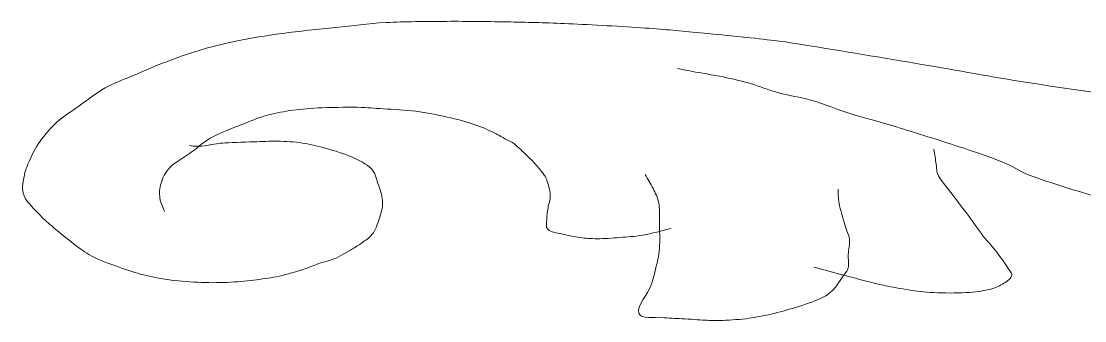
# Model space of a CAD drawing. Header units: millimetres. Extents: x -603 to 15, y -248 to 268.
# Drawn here: x -347.19 to -324.58, y -28.86 to -22.48 of the extents above; entities that cross this region are included whole.
import ezdxf

# ---------------------------------------------------------------- set-up
doc = ezdxf.new("R2010")
doc.units = ezdxf.units.MM
doc.header["$MEASUREMENT"] = 0
doc.layers.add('Camada 1', color=7, linetype='Continuous')

msp = doc.modelspace()

# ---------------------------------------------------------------- linework, layer by layer
at = {"layer": 'Camada 1', "color": 250, "lineweight": 9}
for points, knots in [([(-343.6104, -25.129), (-343.4571, -25.1897), (-343.0158, -25.0818), (-342.9065, -25.0774), (-342.9065, -25.0774), (-342.7973, -25.0732), (-342.4454, -25.0581), (-342.2512, -25.0516), (-342.2512, -25.0516), (-342.0571, -25.0453), (-341.9162, -25.0344), (-341.7416, -25.0388), (-341.7416, -25.0388), (-341.5669, -25.043), (-341.3832, -25.0514), (-341.2076, -25.0774), (-341.2076, -25.0774), (-341.0322, -25.1035), (-340.8725, -25.1439), (-340.6981, -25.1935), (-340.6981, -25.1935), (-340.5237, -25.243), (-340.3234, -25.3024), (-340.1642, -25.3739), (-340.1642, -25.3739), (-340.0051, -25.4455), (-339.8477, -25.5213), (-339.7519, -25.6188), (-339.7519, -25.6188), (-339.656, -25.7162), (-339.6468, -25.827), (-339.6065, -25.941), (-339.6065, -25.941), (-339.5661, -26.055), (-339.5177, -26.1874), (-339.5097, -26.3019), (-339.5097, -26.3019), (-339.5017, -26.4165), (-339.526, -26.5101), (-339.5585, -26.6241), (-339.5585, -26.6241), (-339.5909, -26.7382), (-339.6436, -26.8911), (-339.7044, -26.985), (-339.7044, -26.985), (-339.7651, -27.0789), (-339.8516, -27.128), (-339.919, -27.1814), (-339.919, -27.1814), (-339.9865, -27.2348), (-340.0113, -27.2472), (-340.1077, -27.3043), (-340.1077, -27.3043), (-340.2041, -27.3615), (-340.3694, -27.4673), (-340.4973, -27.5244), (-340.4973, -27.5244), (-340.6252, -27.5816), (-340.7507, -27.6031), (-340.8684, -27.6442), (-340.8684, -27.6442), (-340.9861, -27.6852), (-341.0639, -27.7261), (-341.2031, -27.7705), (-341.2031, -27.7705), (-341.3423, -27.8147), (-341.5371, -27.8731), (-341.7021, -27.9093), (-341.7021, -27.9093), (-341.8671, -27.9456), (-342.0162, -27.9654), (-342.1888, -27.987), (-342.1888, -27.987), (-342.3614, -28.0086), (-342.5411, -28.029), (-342.7364, -28.0387), (-342.7364, -28.0387), (-342.9316, -28.0485), (-343.1453, -28.0528), (-343.3569, -28.0452), (-343.3569, -28.0452), (-343.5685, -28.0377), (-343.8063, -28.0184), (-344.0017, -27.9935), (-344.0017, -27.9935), (-344.1971, -27.9686), (-344.3519, -27.9376), (-344.5248, -27.8964), (-344.5248, -27.8964), (-344.6977, -27.8552), (-344.8488, -27.8123), (-345.0357, -27.7476), (-345.0357, -27.7476), (-345.2226, -27.6827), (-345.4785, -27.5895), (-345.6439, -27.508), (-345.6439, -27.508), (-345.8093, -27.4265), (-345.8788, -27.3668), (-346.0208, -27.262), (-346.0208, -27.262), (-346.1628, -27.1572), (-346.3674, -26.988), (-346.4951, -26.8801), (-346.4951, -26.8801), (-346.6228, -26.7722), (-346.6809, -26.7284), (-346.7869, -26.6147), (-346.7869, -26.6147), (-346.8929, -26.501), (-347.0719, -26.3376), (-347.1303, -26.1988), (-347.1303, -26.1988), (-347.1887, -26.0599), (-347.1504, -25.9265), (-347.13, -25.7992), (-347.13, -25.7992), (-347.1096, -25.672), (-347.0652, -25.5652), (-347.0084, -25.4383), (-347.0084, -25.4383), (-346.9516, -25.3114), (-346.8871, -25.1745), (-346.7896, -25.0388), (-346.7896, -25.0388), (-346.6922, -24.9031), (-346.5635, -24.7515), (-346.4253, -24.6263), (-346.4253, -24.6263), (-346.2871, -24.5012), (-346.1339, -24.4115), (-345.9639, -24.2912), (-345.9639, -24.2912), (-345.7939, -24.1709), (-345.5968, -24.0126), (-345.4054, -23.9046), (-345.4054, -23.9046), (-345.2141, -23.7965), (-345.0493, -23.7434), (-344.8227, -23.6468), (-344.8227, -23.6468), (-344.5962, -23.5501), (-344.297, -23.4192), (-344.0459, -23.3246), (-344.0459, -23.3246), (-343.7947, -23.23), (-343.5608, -23.1507), (-343.3176, -23.0797), (-343.3176, -23.0797), (-343.0744, -23.0087), (-342.8692, -22.9552), (-342.5894, -22.8992), (-342.5894, -22.8992), (-342.3096, -22.8433), (-341.991, -22.7919), (-341.6428, -22.7447), (-341.6428, -22.7447), (-341.2946, -22.6973), (-340.8701, -22.6544), (-340.502, -22.6158), (-340.502, -22.6158), (-340.1338, -22.577), (-339.8274, -22.5341), (-339.434, -22.5127), (-339.434, -22.5127), (-339.0407, -22.4911), (-338.5887, -22.489), (-338.1477, -22.4869), (-338.1477, -22.4869), (-337.7067, -22.4847), (-337.2215, -22.4911), (-336.7886, -22.4997), (-336.7886, -22.4997), (-336.3557, -22.5083), (-336.0283, -22.5169), (-335.5509, -22.5384), (-335.5509, -22.5384), (-335.0735, -22.5599), (-334.3902, -22.5964), (-333.9249, -22.6286), (-333.9249, -22.6286), (-333.4596, -22.6609), (-333.2049, -22.6888), (-332.76, -22.7317), (-332.76, -22.7317), (-332.3151, -22.7747), (-331.6521, -22.8392), (-331.2554, -22.8864), (-331.2554, -22.8864), (-330.8588, -22.9336), (-330.9157, -22.9293), (-330.3818, -23.0153), (-330.3818, -23.0153), (-329.8479, -23.1012), (-328.8166, -23.2731), (-328.0522, -23.4019), (-328.0522, -23.4019), (-327.2878, -23.5308), (-326.56, -23.6683), (-325.7954, -23.7886), (-325.7954, -23.7886), (-325.0309, -23.9089), (-324.1783, -24.0377), (-323.4657, -24.1237), (-323.4657, -24.1237), (-322.7533, -24.2097), (-322.1313, -24.2569), (-321.5244, -24.3042), (-321.5244, -24.3042), (-320.9175, -24.3514), (-320.3282, -24.3922), (-319.8256, -24.4073), (-319.8256, -24.4073), (-319.323, -24.4222), (-318.855, -24.4029), (-318.5151, -24.3943), (-318.5151, -24.3943), (-318.1751, -24.3858), (-318.0502, -24.3772), (-317.7869, -24.3557), (-317.7869, -24.3557), (-317.5237, -24.3342), (-317.2166, -24.2998), (-316.9374, -24.2655), (-316.9374, -24.2655), (-316.6582, -24.2311), (-316.3266, -24.1795), (-316.1122, -24.1495), (-316.1122, -24.1495), (-315.8978, -24.1194), (-315.7876, -24.1213), (-315.651, -24.085), (-315.651, -24.085), (-315.5143, -24.0488), (-315.4244, -23.9862), (-315.3111, -23.9368)], [0, 0, 0, 0, 0.0166667, 0.0166667, 0.0166667, 0.0166667, 0.0333333, 0.0333333, 0.0333333, 0.0333333, 0.05, 0.05, 0.05, 0.05, 0.0666667, 0.0666667, 0.0666667, 0.0666667, 0.0833333, 0.0833333, 0.0833333, 0.0833333, 0.1, 0.1, 0.1, 0.1, 0.1166667, 0.1166667, 0.1166667, 0.1166667, 0.1333333, 0.1333333, 0.1333333, 0.1333333, 0.15, 0.15, 0.15, 0.15, 0.1666667, 0.1666667, 0.1666667, 0.1666667, 0.1833333, 0.1833333, 0.1833333, 0.1833333, 0.2, 0.2, 0.2, 0.2, 0.2166667, 0.2166667, 0.2166667, 0.2166667, 0.2333333, 0.2333333, 0.2333333, 0.2333333, 0.25, 0.25, 0.25, 0.25, 0.2666667, 0.2666667, 0.2666667, 0.2666667, 0.2833333, 0.2833333, 0.2833333, 0.2833333, 0.3, 0.3, 0.3, 0.3, 0.3166667, 0.3166667, 0.3166667, 0.3166667, 0.3333333, 0.3333333, 0.3333333, 0.3333333, 0.35, 0.35, 0.35, 0.35, 0.3666667, 0.3666667, 0.3666667, 0.3666667, 0.3833333, 0.3833333, 0.3833333, 0.3833333, 0.4, 0.4, 0.4, 0.4, 0.4166667, 0.4166667, 0.4166667, 0.4166667, 0.4333333, 0.4333333, 0.4333333, 0.4333333, 0.45, 0.45, 0.45, 0.45, 0.4666667, 0.4666667, 0.4666667, 0.4666667, 0.4833333, 0.4833333, 0.4833333, 0.4833333, 0.5, 0.5, 0.5, 0.5, 0.5166667, 0.5166667, 0.5166667, 0.5166667, 0.5333333, 0.5333333, 0.5333333, 0.5333333, 0.55, 0.55, 0.55, 0.55, 0.5666667, 0.5666667, 0.5666667, 0.5666667, 0.5833333, 0.5833333, 0.5833333, 0.5833333, 0.6, 0.6, 0.6, 0.6, 0.6166667, 0.6166667, 0.6166667, 0.6166667, 0.6333333, 0.6333333, 0.6333333, 0.6333333, 0.65, 0.65, 0.65, 0.65, 0.6666667, 0.6666667, 0.6666667, 0.6666667, 0.6833333, 0.6833333, 0.6833333, 0.6833333, 0.7, 0.7, 0.7, 0.7, 0.7166667, 0.7166667, 0.7166667, 0.7166667, 0.7333333, 0.7333333, 0.7333333, 0.7333333, 0.75, 0.75, 0.75, 0.75, 0.7666667, 0.7666667, 0.7666667, 0.7666667, 0.7833333, 0.7833333, 0.7833333, 0.7833333, 0.8, 0.8, 0.8, 0.8, 0.8166667, 0.8166667, 0.8166667, 0.8166667, 0.8333333, 0.8333333, 0.8333333, 0.8333333, 0.85, 0.85, 0.85, 0.85, 0.8666667, 0.8666667, 0.8666667, 0.8666667, 0.8833333, 0.8833333, 0.8833333, 0.8833333, 0.9, 0.9, 0.9, 0.9, 0.9166667, 0.9166667, 0.9166667, 0.9166667, 0.9333333, 0.9333333, 0.9333333, 0.9333333, 0.95, 0.95, 0.95, 0.95, 0.9666667, 0.9666667, 0.9666667, 0.9666667, 1, 1, 1, 1]), ([(-313.6719, -25.9109), (-314.0309, -25.9612), (-314.4077, -26.0179), (-314.7042, -26.0438), (-314.7042, -26.0438), (-315.074, -26.0761), (-315.2608, -26.0612), (-315.6203, -26.0685), (-315.6203, -26.0685), (-315.9798, -26.0758), (-316.4877, -26.0923), (-316.8613, -26.088), (-316.8613, -26.088), (-317.235, -26.0837), (-317.5629, -26.0534), (-317.859, -26.0427), (-317.859, -26.0427), (-318.1551, -26.0319), (-318.4057, -26.0199), (-318.6377, -26.0232), (-318.6377, -26.0232), (-318.8696, -26.0264), (-319.0205, -26.0383), (-319.2461, -26.0621), (-319.2461, -26.0621), (-319.4717, -26.0858), (-319.7796, -26.1221), (-319.9883, -26.1657), (-319.9883, -26.1657), (-320.197, -26.2093), (-320.2727, -26.258), (-320.4873, -26.3211), (-320.4873, -26.3211), (-320.7019, -26.3841), (-321.0547, -26.4895), (-321.2756, -26.544), (-321.2756, -26.544), (-321.4964, -26.5985), (-321.6435, -26.6192), (-321.8096, -26.6471), (-321.8096, -26.6471), (-321.9756, -26.675), (-322.1057, -26.7072), (-322.2708, -26.7116), (-322.2708, -26.7116), (-322.4358, -26.7159), (-322.572, -26.7098), (-322.7804, -26.6728), (-322.7804, -26.6728), (-322.9887, -26.6359), (-323.2895, -26.5549), (-323.5082, -26.4924), (-323.5082, -26.4924), (-323.727, -26.43), (-323.8479, -26.3765), (-324.0906, -26.2992), (-324.0906, -26.2992), (-324.3332, -26.2219), (-324.685, -26.1187), (-324.964, -26.0284), (-324.964, -26.0284), (-325.2431, -25.9383), (-325.5334, -25.8505), (-325.7648, -25.7578), (-325.7648, -25.7578), (-325.9961, -25.6651), (-326.0834, -25.5799), (-326.347, -25.4743), (-326.347, -25.4743), (-326.6107, -25.3687), (-326.9576, -25.253), (-327.3418, -25.1263), (-327.3418, -25.1263), (-327.7261, -24.9996), (-328.2841, -24.8256), (-328.6521, -24.7139), (-328.6521, -24.7139), (-329.0201, -24.6022), (-329.2625, -24.5464), (-329.5498, -24.4561), (-329.5498, -24.4561), (-329.8372, -24.3658), (-330.1151, -24.248), (-330.3748, -24.1725), (-330.3748, -24.1725), (-330.6345, -24.0971), (-330.8838, -24.0652), (-331.1028, -24.0049), (-331.1028, -24.0049), (-331.3218, -23.9446), (-331.4906, -23.8675), (-331.6851, -23.8116), (-331.6851, -23.8116), (-331.8796, -23.7556), (-332.061, -23.7128), (-332.2675, -23.6698), (-332.2675, -23.6698), (-332.474, -23.6268), (-332.7609, -23.5839), (-332.9227, -23.5539), (-332.9227, -23.5539), (-333.0844, -23.5239), (-333.133, -23.5109), (-333.2381, -23.4893)], [0, 0, 0, 0, 0.037037, 0.037037, 0.037037, 0.037037, 0.0740741, 0.0740741, 0.0740741, 0.0740741, 0.1111111, 0.1111111, 0.1111111, 0.1111111, 0.1481481, 0.1481481, 0.1481481, 0.1481481, 0.1851852, 0.1851852, 0.1851852, 0.1851852, 0.2222222, 0.2222222, 0.2222222, 0.2222222, 0.2592593, 0.2592593, 0.2592593, 0.2592593, 0.2962963, 0.2962963, 0.2962963, 0.2962963, 0.3333333, 0.3333333, 0.3333333, 0.3333333, 0.3703704, 0.3703704, 0.3703704, 0.3703704, 0.4074074, 0.4074074, 0.4074074, 0.4074074, 0.4444444, 0.4444444, 0.4444444, 0.4444444, 0.4814815, 0.4814815, 0.4814815, 0.4814815, 0.5185185, 0.5185185, 0.5185185, 0.5185185, 0.5555556, 0.5555556, 0.5555556, 0.5555556, 0.5925926, 0.5925926, 0.5925926, 0.5925926, 0.6296296, 0.6296296, 0.6296296, 0.6296296, 0.6666667, 0.6666667, 0.6666667, 0.6666667, 0.7037037, 0.7037037, 0.7037037, 0.7037037, 0.7407407, 0.7407407, 0.7407407, 0.7407407, 0.7777778, 0.7777778, 0.7777778, 0.7777778, 0.8148148, 0.8148148, 0.8148148, 0.8148148, 0.8518519, 0.8518519, 0.8518519, 0.8518519, 0.8888889, 0.8888889, 0.8888889, 0.8888889, 0.9259259, 0.9259259, 0.9259259, 0.9259259, 1, 1, 1, 1]), ([(-333.3699, -26.8947), (-333.5722, -26.942), (-333.7937, -27.0042), (-333.9767, -27.0365), (-333.9767, -27.0365), (-334.1598, -27.0689), (-334.3002, -27.0753), (-334.4622, -27.0881), (-334.4622, -27.0881), (-334.6241, -27.1009), (-334.8051, -27.1139), (-334.9476, -27.1139), (-334.9476, -27.1139), (-335.0901, -27.1139), (-335.1855, -27.1053), (-335.3116, -27.0881), (-335.3116, -27.0881), (-335.4378, -27.0708), (-335.5862, -27.0387), (-335.6999, -27.0108), (-335.6999, -27.0108), (-335.8135, -26.9828), (-335.9316, -26.979), (-335.991, -26.9206), (-335.991, -26.9206), (-336.0505, -26.8621), (-336.0152, -26.7789), (-336.0151, -26.7014), (-336.0151, -26.7014), (-336.0151, -26.624), (-336.0029, -26.5425), (-335.9907, -26.4566), (-335.9907, -26.4566), (-335.9785, -26.3707), (-335.9373, -26.2858), (-335.9419, -26.1859), (-335.9419, -26.1859), (-335.9465, -26.086), (-335.9926, -25.9378), (-336.0185, -25.8608), (-336.0185, -25.8608), (-336.0446, -25.7837), (-336.058, -25.7805), (-336.0975, -25.7248), (-336.0975, -25.7248), (-336.1371, -25.6692), (-336.1979, -25.5917), (-336.2556, -25.5274), (-336.2556, -25.5274), (-336.3133, -25.4631), (-336.3701, -25.4103), (-336.444, -25.3397), (-336.444, -25.3397), (-336.518, -25.269), (-336.626, -25.1603), (-336.6993, -25.1034), (-336.6993, -25.1034), (-336.7727, -25.0464), (-336.8088, -25.0402), (-336.8818, -24.9998), (-336.8818, -24.9998), (-336.9548, -24.9594), (-337.0235, -24.9139), (-337.1372, -24.8604), (-337.1372, -24.8604), (-337.2508, -24.8069), (-337.3958, -24.7357), (-337.5628, -24.6792), (-337.5628, -24.6792), (-337.7298, -24.6228), (-337.9273, -24.5703), (-338.1346, -24.5239), (-338.1346, -24.5239), (-338.3418, -24.4774), (-338.5776, -24.43), (-338.8037, -24.4009), (-338.8037, -24.4009), (-339.0298, -24.3716), (-339.2783, -24.363), (-339.485, -24.3491), (-339.485, -24.3491), (-339.6918, -24.3351), (-339.811, -24.3199), (-340.0447, -24.3167), (-340.0447, -24.3167), (-340.2783, -24.3135), (-340.6442, -24.3178), (-340.8842, -24.3296), (-340.8842, -24.3296), (-341.1242, -24.3416), (-341.2971, -24.3608), (-341.4805, -24.3879), (-341.4805, -24.3879), (-341.6638, -24.415), (-341.8346, -24.4524), (-341.9794, -24.4915), (-341.9794, -24.4915), (-342.1241, -24.5306), (-342.1574, -24.5469), (-342.3445, -24.6209), (-342.3445, -24.6209), (-342.5314, -24.695), (-342.8968, -24.8282), (-343.1006, -24.9357), (-343.1006, -24.9357), (-343.3043, -25.0432), (-343.4023, -25.1506), (-343.5561, -25.2602), (-343.5561, -25.2602), (-343.7099, -25.3698), (-343.9115, -25.4801), (-344.0233, -25.593), (-344.0233, -25.593), (-344.1351, -25.706), (-344.181, -25.8177), (-344.2177, -25.9281), (-344.2177, -25.9281), (-344.2545, -26.0386), (-344.2544, -26.1488), (-344.2422, -26.2504), (-344.2422, -26.2504), (-344.2301, -26.3519), (-344.1777, -26.4394), (-344.1454, -26.5339)], [0, 0, 0, 0, 0.03125, 0.03125, 0.03125, 0.03125, 0.0625, 0.0625, 0.0625, 0.0625, 0.09375, 0.09375, 0.09375, 0.09375, 0.125, 0.125, 0.125, 0.125, 0.15625, 0.15625, 0.15625, 0.15625, 0.1875, 0.1875, 0.1875, 0.1875, 0.21875, 0.21875, 0.21875, 0.21875, 0.25, 0.25, 0.25, 0.25, 0.28125, 0.28125, 0.28125, 0.28125, 0.3125, 0.3125, 0.3125, 0.3125, 0.34375, 0.34375, 0.34375, 0.34375, 0.375, 0.375, 0.375, 0.375, 0.40625, 0.40625, 0.40625, 0.40625, 0.4375, 0.4375, 0.4375, 0.4375, 0.46875, 0.46875, 0.46875, 0.46875, 0.5, 0.5, 0.5, 0.5, 0.53125, 0.53125, 0.53125, 0.53125, 0.5625, 0.5625, 0.5625, 0.5625, 0.59375, 0.59375, 0.59375, 0.59375, 0.625, 0.625, 0.625, 0.625, 0.65625, 0.65625, 0.65625, 0.65625, 0.6875, 0.6875, 0.6875, 0.6875, 0.71875, 0.71875, 0.71875, 0.71875, 0.75, 0.75, 0.75, 0.75, 0.78125, 0.78125, 0.78125, 0.78125, 0.8125, 0.8125, 0.8125, 0.8125, 0.84375, 0.84375, 0.84375, 0.84375, 0.875, 0.875, 0.875, 0.875, 0.90625, 0.90625, 0.90625, 0.90625, 0.9375, 0.9375, 0.9375, 0.9375, 1, 1, 1, 1]), ([(-330.3368, -27.7196), (-330.1265, -27.7755), (-329.9243, -27.8292), (-329.7059, -27.8872), (-329.7059, -27.8872), (-329.4875, -27.9451), (-329.2492, -28.0161), (-329.0265, -28.0677), (-329.0265, -28.0677), (-328.8038, -28.1192), (-328.5781, -28.1642), (-328.3713, -28.1965), (-328.3713, -28.1965), (-328.1645, -28.2289), (-328.0003, -28.2502), (-327.7889, -28.2609), (-327.7889, -28.2609), (-327.5775, -28.2717), (-327.3049, -28.2717), (-327.1093, -28.2609), (-327.1093, -28.2609), (-326.9138, -28.2502), (-326.7559, -28.2272), (-326.6239, -28.1965), (-326.6239, -28.1965), (-326.4919, -28.1659), (-326.4149, -28.1287), (-326.3326, -28.0805), (-326.3326, -28.0805), (-326.2502, -28.0324), (-326.1602, -27.9733), (-326.1383, -27.913), (-326.1383, -27.913), (-326.1164, -27.8527), (-326.1584, -27.8314), (-326.211, -27.7454), (-326.211, -27.7454), (-326.2635, -27.6594), (-326.3645, -27.5134), (-326.4534, -27.3974), (-326.4534, -27.3974), (-326.5423, -27.2813), (-326.6393, -27.1847), (-326.7444, -27.0494), (-326.7444, -27.0494), (-326.8495, -26.9141), (-326.9706, -26.7379), (-327.0838, -26.5855), (-327.0838, -26.5855), (-327.1969, -26.4329), (-327.3222, -26.2697), (-327.4232, -26.1343), (-327.4232, -26.1343), (-327.5242, -25.9991), (-327.637, -25.8753), (-327.6899, -25.7734), (-327.6899, -25.7734), (-327.7429, -25.6717), (-327.7222, -25.6231), (-327.7383, -25.5286), (-327.7383, -25.5286), (-327.7544, -25.4341), (-327.7705, -25.3138), (-327.7866, -25.2063)], [0, 0, 0, 0, 0.0588235, 0.0588235, 0.0588235, 0.0588235, 0.1176471, 0.1176471, 0.1176471, 0.1176471, 0.1764706, 0.1764706, 0.1764706, 0.1764706, 0.2352941, 0.2352941, 0.2352941, 0.2352941, 0.2941176, 0.2941176, 0.2941176, 0.2941176, 0.3529412, 0.3529412, 0.3529412, 0.3529412, 0.4117647, 0.4117647, 0.4117647, 0.4117647, 0.4705882, 0.4705882, 0.4705882, 0.4705882, 0.5294118, 0.5294118, 0.5294118, 0.5294118, 0.5882353, 0.5882353, 0.5882353, 0.5882353, 0.6470588, 0.6470588, 0.6470588, 0.6470588, 0.7058824, 0.7058824, 0.7058824, 0.7058824, 0.7647059, 0.7647059, 0.7647059, 0.7647059, 0.8235294, 0.8235294, 0.8235294, 0.8235294, 0.8823529, 0.8823529, 0.8823529, 0.8823529, 1, 1, 1, 1]), ([(-329.8259, -26.057), (-329.8179, -26.1601), (-329.826, -26.2394), (-329.8018, -26.3663), (-329.8018, -26.3663), (-329.7777, -26.4932), (-329.7171, -26.6907), (-329.6808, -26.8175), (-329.6808, -26.8175), (-329.6446, -26.9441), (-329.5961, -27.021), (-329.584, -27.1267), (-329.584, -27.1267), (-329.572, -27.2325), (-329.6044, -27.348), (-329.6085, -27.449), (-329.6085, -27.449), (-329.6126, -27.55), (-329.5924, -27.6586), (-329.6087, -27.7325), (-329.6087, -27.7325), (-329.6251, -27.8064), (-329.6492, -27.8055), (-329.7059, -27.8872), (-329.7059, -27.8872), (-329.7626, -27.9688), (-329.8544, -28.1329), (-329.9489, -28.2223), (-329.9489, -28.2223), (-330.0433, -28.3116), (-330.1214, -28.3527), (-330.2645, -28.4156), (-330.2645, -28.4156), (-330.4076, -28.4785), (-330.6238, -28.5434), (-330.7986, -28.5961), (-330.7986, -28.5961), (-330.9733, -28.6487), (-331.1471, -28.6947), (-331.3121, -28.7315), (-331.3121, -28.7315), (-331.4771, -28.7681), (-331.6156, -28.795), (-331.7866, -28.8156), (-331.7866, -28.8156), (-331.9577, -28.8362), (-332.1897, -28.849), (-332.3342, -28.8545), (-332.3342, -28.8545), (-332.4786, -28.8598), (-332.5166, -28.8545), (-332.6506, -28.848), (-332.6506, -28.848), (-332.7845, -28.8415), (-332.9832, -28.8253), (-333.1373, -28.8156), (-333.1373, -28.8156), (-333.2913, -28.8059), (-333.4202, -28.8092), (-333.5752, -28.7897), (-333.5752, -28.7897), (-333.7303, -28.7701), (-334.0128, -28.8421), (-334.0618, -28.6991), (-334.0618, -28.6991), (-334.1107, -28.5561), (-333.8669, -28.2783), (-333.8059, -28.1165), (-333.8059, -28.1165), (-333.7448, -27.9545), (-333.7266, -27.8608), (-333.6961, -27.7281), (-333.6961, -27.7281), (-333.6656, -27.5953), (-333.635, -27.4823), (-333.6227, -27.3203), (-333.6227, -27.3203), (-333.6105, -27.1582), (-333.62, -26.9182), (-333.6223, -26.7571), (-333.6223, -26.7571), (-333.6246, -26.596), (-333.6139, -26.4728), (-333.6364, -26.3535), (-333.6364, -26.3535), (-333.659, -26.2342), (-333.7091, -26.1452), (-333.7576, -26.0441), (-333.7576, -26.0441), (-333.806, -25.9431), (-333.8707, -25.8465), (-333.9272, -25.7476)], [0, 0, 0, 0, 0.0416667, 0.0416667, 0.0416667, 0.0416667, 0.0833333, 0.0833333, 0.0833333, 0.0833333, 0.125, 0.125, 0.125, 0.125, 0.1666667, 0.1666667, 0.1666667, 0.1666667, 0.2083333, 0.2083333, 0.2083333, 0.2083333, 0.25, 0.25, 0.25, 0.25, 0.2916667, 0.2916667, 0.2916667, 0.2916667, 0.3333333, 0.3333333, 0.3333333, 0.3333333, 0.375, 0.375, 0.375, 0.375, 0.4166667, 0.4166667, 0.4166667, 0.4166667, 0.4583333, 0.4583333, 0.4583333, 0.4583333, 0.5, 0.5, 0.5, 0.5, 0.5416667, 0.5416667, 0.5416667, 0.5416667, 0.5833333, 0.5833333, 0.5833333, 0.5833333, 0.625, 0.625, 0.625, 0.625, 0.6666667, 0.6666667, 0.6666667, 0.6666667, 0.7083333, 0.7083333, 0.7083333, 0.7083333, 0.75, 0.75, 0.75, 0.75, 0.7916667, 0.7916667, 0.7916667, 0.7916667, 0.8333333, 0.8333333, 0.8333333, 0.8333333, 0.875, 0.875, 0.875, 0.875, 0.9166667, 0.9166667, 0.9166667, 0.9166667, 1, 1, 1, 1])]:
    msp.add_open_spline(points, degree=3, knots=knots, dxfattribs=at)

doc.saveas('drawing.dxf')
